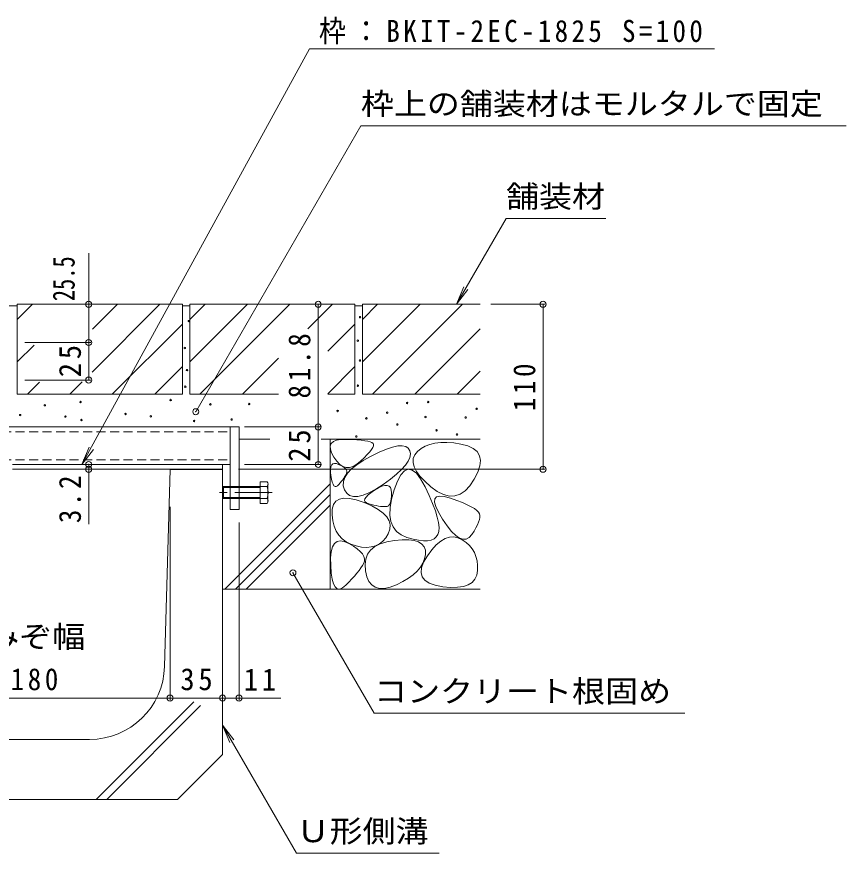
# Model space of a CAD drawing. Units: millimetres at full size, sheet at 1:5; some dimension numbers follow another scale. Extents: x -1680 to 1942, y -1318 to 1367.
# Drawn here: x 695 to 1248, y -791 to -233 of the extents above; entities that cross this region are included whole.
import ezdxf
from ezdxf.enums import TextEntityAlignment as Align

# ---------------------------------------------------------------- set-up
doc = ezdxf.new("R2010")
doc.units = ezdxf.units.MM
doc.header["$LTSCALE"] = 5
doc.header["$PDMODE"] = 32
doc.header["$PDSIZE"] = 4
doc.linetypes.add('CHAIN1', pattern=[8, 5, -1, 1, -1])
doc.linetypes.add('DASHED1', pattern=[1.8, 1.2, -0.6])
for name, color, linetype, lineweight in [('4-0_OUTLINE-0', 7, 'Continuous', 9), ('4-4_0108_天井情報・�', 7, 'Continuous', 9), ('4-5_0055_アルミ建具_', 7, 'Continuous', 9), ('4-E_10ﾎﾞﾙﾄ__2', 7, 'Continuous', 9), ('4-F_10ﾎﾞﾙﾄ__1', 6, 'Continuous', 5)]:
    doc.layers.add(name, color=color, linetype=linetype, lineweight=lineweight)
doc.styles.add('ＭＳ ゴシック', font='')
doc.styles.get('ＭＳ ゴシック').set_extended_font_data('MS Gothic')

msp = doc.modelspace()

# ---------------------------------------------------------------- linework, layer by layer
at = {"layer": '4-0_OUTLINE-0'}
for p, q in [((687.995, -506.583), (837.095, -506.583)), ((843.095, -506.583), (837.095, -506.583)), ((837.095, -506.583), (837.095, -561.583)), ((691.995, -531.583), (837.095, -531.583)), ((691.995, -534.783), (832.095, -534.783)), ((832.095, -534.783), (832.095, -531.583))]:
    msp.add_line(p, q, dxfattribs=at)
at = {"layer": '4-0_OUTLINE-0', "linetype": 'DASHED1'}
for p, q in [((577.095, -509.783), (837.095, -509.783)), ((577.095, -528.383), (837.095, -528.383))]:
    msp.add_line(p, q, dxfattribs=at)
at = {"layer": '4-0_OUTLINE-0', "color": 2}
for p, q in [((832.795, -546.283), (832.095, -546.983)), ((832.795, -546.283), (832.795, -554.283)), ((837.095, -546.283), (832.795, -546.283)), ((861.795, -546.283), (843.095, -546.283)), ((857.095, -543.083), (857.095, -557.483)), ((861.795, -543.083), (857.095, -543.083)), ((862.395, -556.147), (862.395, -544.947)), ((832.095, -546.983), (832.095, -553.583)), ((837.095, -546.983), (832.095, -546.983)), ((857.095, -546.983), (843.095, -546.983)), ((832.095, -553.583), (832.795, -554.283)), ((832.095, -553.583), (837.095, -553.583)), ((832.795, -554.283), (837.095, -554.283)), ((843.095, -553.583), (857.095, -553.583)), ((843.095, -554.283), (861.795, -554.283)), ((857.095, -557.483), (861.795, -557.483))]:
    msp.add_line(p, q, dxfattribs=at)
at = {"layer": '4-0_OUTLINE-0', "color": 2, "linetype": 'DASHED1'}
for p, q in [((837.095, -546.283), (843.095, -546.283)), ((837.095, -546.983), (843.095, -546.983)), ((837.095, -553.583), (843.095, -553.583)), ((837.095, -554.283), (843.095, -554.283))]:
    msp.add_line(p, q, dxfattribs=at)
at = {"layer": '4-0_OUTLINE-0', "color": 2, "linetype": 'CHAIN1'}
msp.add_line((865.179, -550.283), (829.379, -550.283), dxfattribs=at)
at = {"layer": '4-0_OUTLINE-0'}
msp.add_lwpolyline([(837.095, -561.583), (843.095, -561.583), (843.095, -506.583)], dxfattribs=at)
at = {"layer": '4-0_OUTLINE-0', "color": 2}
for centre, radius, start, end in [((860.02, -544.683), 2.39, 317.9749, 42.0251), ((848.987, -550.283), 13.418, 342.65606, 17.34394), ((860.02, -555.883), 2.39, 317.9749, 42.0251)]:
    msp.add_arc(centre, radius, start, end, dxfattribs=at)
at = {"layer": '4-4_0108_天井情報・�'}
for p, q in [((742.895, -424.783), (742.895, -390.683)), ((742.895, -450.283), (742.895, -424.783)), ((895.837, -424.783), (895.837, -506.583)), ((1047.255, -424.783), (1010.879, -424.783)), ((1045.755, -424.783), (1045.755, -534.783)), ((744.395, -450.283), (700.295, -450.283)), ((742.895, -450.283), (742.895, -475.283)), ((744.395, -475.283), (700.295, -475.283)), ((897.337, -506.583), (846.835, -506.583)), ((895.837, -506.583), (895.837, -531.583)), ((742.895, -531.583), (742.895, -571.29)), ((1047.255, -534.783), (842.679, -534.783)), ((897.337, -531.583), (846.835, -531.583)), ((797.095, -688.746), (797.095, -559.783)), ((843.095, -688.746), (843.095, -570.283)), ((617.095, -687.246), (797.095, -687.246)), ((797.095, -687.246), (832.095, -687.246))]:
    msp.add_line(p, q, dxfattribs=at)
msp.add_lwpolyline([(832.095, -687.246), (843.095, -687.246), (870.985, -687.246)], dxfattribs=at)
for p in [(742.895, -424.783), (895.837, -424.783), (1045.755, -424.783), (742.895, -450.283), (742.895, -475.283), (895.837, -506.583), (742.895, -531.583), (895.837, -531.583), (742.895, -534.783), (1045.755, -534.783), (797.095, -687.246), (832.095, -687.246), (843.095, -687.246)]:
    msp.add_point(p, dxfattribs=at)
at = {"layer": '4-5_0055_アルミ建具_'}
for p, q in [((738.387, -531.583), (890.11, -254.499)), ((890.11, -254.499), (1160.004, -254.499)), ((814.254, -496.402), (924.271, -305.848)), ((924.271, -305.848), (1247.848, -305.848)), ((988.048, -424.783), (1021.054, -367.615)), ((1021.054, -367.615), (1087.63, -367.615)), ((988.048, -424.783), (992.831, -413.235)), ((988.048, -424.783), (995.657, -414.866)), ((738.387, -531.583), (743.171, -520.035)), ((738.387, -531.583), (745.997, -521.666)), ((879.047, -603.779), (933.127, -697.448)), ((933.127, -697.448), (1140.307, -697.448)), ((832.095, -705.242), (881.454, -790.736)), ((832.095, -705.242), (839.704, -715.159)), ((832.095, -705.242), (836.879, -716.791)), ((881.454, -790.736), (976.455, -790.736))]:
    msp.add_line(p, q, dxfattribs=at)
for p in [(814.254, -496.402), (879.047, -603.779)]:
    msp.add_point(p, dxfattribs=at)
at = {"layer": '4-E_10ﾎﾞﾙﾄ__2', "color": 2}
for p, q in [((695.295, -425.783), (687.995, -425.783)), ((805.295, -424.783), (695.295, -424.783)), ((695.295, -434.931), (705.442, -424.783)), ((695.295, -424.783), (695.295, -484.783)), ((745.082, -469.997), (790.295, -424.783)), ((762.011, -424.783), (745.346, -441.448)), ((805.295, -424.783), (805.295, -484.783)), ((805.295, -425.783), (810.295, -425.783)), ((920.295, -424.783), (810.295, -424.783)), ((810.295, -434.931), (820.442, -424.783)), ((848.726, -424.783), (810.295, -463.215)), ((810.295, -424.783), (810.295, -484.783)), ((877.011, -424.783), (817.011, -484.783)), ((888.916, -441.162), (905.295, -424.783)), ((920.295, -424.783), (920.295, -484.783)), ((920.295, -425.783), (925.295, -425.783)), ((925.295, -434.931), (935.442, -424.783)), ((925.295, -424.783), (925.295, -484.783)), ((1003.895, -424.783), (925.295, -424.783)), ((925.295, -463.215), (963.726, -424.783)), ((932.011, -484.783), (992.011, -424.783)), ((758.579, -484.783), (805.295, -438.068)), ((902.228, -456.135), (920.295, -438.068)), ((1003.895, -441.183), (960.295, -484.783)), ((695.295, -463.215), (706.54, -451.97)), ((845.295, -484.783), (869.45, -460.629)), ((786.864, -484.783), (805.295, -466.352)), ((902.228, -484.419), (920.295, -466.352)), ((1003.895, -469.468), (988.579, -484.783)), ((702.011, -484.783), (710.131, -476.663)), ((730.295, -484.783), (738.601, -476.478)), ((805.295, -484.783), (695.295, -484.783)), ((869.45, -484.783), (810.295, -484.783)), ((920.295, -484.783), (902.228, -484.783)), ((925.295, -484.783), (1003.895, -484.783)), ((843.095, -514.783), (863.711, -514.783)), ((897.94, -514.783), (1003.895, -514.783)), ((903.895, -514.783), (903.895, -614.783)), ((833.658, -614.783), (903.895, -544.547)), ((840.729, -614.783), (903.895, -551.618)), ((847.8, -614.783), (903.895, -558.689)), ((832.095, -614.783), (1003.895, -614.783))]:
    msp.add_line(p, q, dxfattribs=at)
for points in [[(932.417, -517.481), (932.741, -518.148), (932.678, -519.05), (932.228, -520.184), (931.389, -521.553), (930.164, -523.154), (928.55, -524.99), (926.549, -527.059), (924.161, -529.361), (921.622, -531.436), (919.171, -532.825), (916.808, -533.526), (914.532, -533.541), (912.344, -532.868), (910.243, -531.507), (908.23, -529.46), (906.305, -526.726), (904.787, -523.847), (903.998, -521.366), (903.938, -519.284), (904.606, -517.6), (906.002, -516.314), (908.126, -515.426), (910.979, -514.937), (914.561, -514.846), (918.292, -514.981), (921.595, -515.172), (924.47, -515.419), (926.916, -515.72), (928.934, -516.077), (930.523, -516.49), (931.684, -516.958)], [(970.867, -546.399), (975.206, -549.566), (979.342, -551.652), (983.276, -552.656), (987.007, -552.579), (990.536, -551.42), (993.862, -549.18), (996.986, -545.858), (999.907, -541.455), (1002.236, -536.762), (1003.582, -532.572), (1003.946, -528.884), (1003.327, -525.699), (1001.726, -523.016), (999.142, -520.836), (995.576, -519.158), (991.027, -517.983), (986.163, -517.252), (981.652, -516.906), (977.493, -516.946), (973.687, -517.371), (970.233, -518.182), (967.132, -519.378), (964.383, -520.96), (961.987, -522.927), (960.183, -525.184), (959.212, -527.634), (959.073, -530.278), (959.767, -533.115), (961.293, -536.146), (963.652, -539.37), (966.843, -542.788)], [(956.947, -522.399), (957.341, -524.525), (956.986, -526.845), (955.883, -529.361), (954.031, -532.071), (951.431, -534.977), (948.082, -538.077), (943.985, -541.373), (939.139, -544.863), (934.169, -548.058), (929.698, -550.467), (925.727, -552.09), (922.255, -552.927), (919.283, -552.978), (916.81, -552.243), (914.837, -550.722), (913.363, -548.415), (912.57, -545.702), (912.64, -542.961), (913.572, -540.194), (915.367, -537.399), (918.024, -534.577), (921.544, -531.729), (925.926, -528.854), (931.171, -525.951), (936.54, -523.344), (941.296, -521.355), (945.438, -519.984), (948.967, -519.231), (951.882, -519.096), (954.184, -519.579), (955.872, -520.68)], [(914.803, -537.396), (914.447, -538.158), (914.009, -538.97), (913.488, -539.834), (912.885, -540.749), (912.198, -541.714), (911.429, -542.732), (910.577, -543.8), (909.642, -544.919), (908.705, -545.829), (907.844, -546.268), (907.062, -546.236), (906.357, -545.734), (905.729, -544.761), (905.178, -543.317), (904.705, -541.402), (904.309, -539.017), (904.077, -536.606), (904.096, -534.616), (904.365, -533.045), (904.885, -531.895), (905.656, -531.165), (906.677, -530.854), (907.948, -530.964), (909.47, -531.494), (910.995, -532.233), (912.274, -532.972), (913.309, -533.711), (914.098, -534.449), (914.642, -535.187), (914.941, -535.924), (914.994, -536.66)], [(975.675, -578.255), (976.297, -576.152), (976.434, -573.515), (976.087, -570.344), (975.255, -566.639), (973.939, -562.4), (972.138, -557.627), (969.853, -552.32), (967.083, -546.479), (964.125, -541.165), (961.275, -537.44), (958.533, -535.303), (955.899, -534.755), (953.373, -535.795), (950.955, -538.424), (948.645, -542.641), (946.443, -548.447), (944.698, -554.718), (943.758, -560.333), (943.624, -565.29), (944.295, -569.591), (945.772, -573.234), (948.054, -576.221), (951.142, -578.55), (955.035, -580.223), (959.117, -581.368), (962.769, -582.116), (965.993, -582.466), (968.787, -582.419), (971.153, -581.974), (973.089, -581.132), (974.597, -579.892)], [(940.871, -559.688), (939.821, -559.688), (938.669, -559.621), (937.415, -559.487), (936.06, -559.286), (934.603, -559.019), (933.044, -558.684), (931.384, -558.284), (929.622, -557.816), (928.096, -557.234), (927.145, -556.492), (926.767, -555.589), (926.964, -554.524), (927.734, -553.299), (929.079, -551.912), (930.998, -550.365), (933.492, -548.656), (936.1, -547.12), (938.365, -546.09), (940.286, -545.565), (941.864, -545.547), (943.099, -546.034), (943.99, -547.026), (944.537, -548.525), (944.741, -550.529), (944.708, -552.647), (944.547, -554.487), (944.257, -556.049), (943.837, -557.333), (943.289, -558.339), (942.612, -559.066), (941.806, -559.516)], [(942.547, -577.695), (940.847, -580.459), (938.869, -582.726), (936.611, -584.497), (934.075, -585.771), (931.259, -586.549), (928.165, -586.83), (924.791, -586.615), (921.139, -585.903), (917.57, -584.738), (914.446, -583.164), (911.768, -581.18), (909.535, -578.787), (907.748, -575.984), (906.406, -572.772), (905.51, -569.15), (905.059, -565.119), (905.194, -561.284), (906.055, -558.252), (907.642, -556.022), (909.955, -554.595), (912.994, -553.97), (916.759, -554.148), (921.25, -555.128), (926.467, -556.911), (931.601, -559.147), (935.842, -561.486), (939.191, -563.929), (941.647, -566.475), (943.211, -569.125), (943.882, -571.878), (943.661, -574.735)], [(1003.418, -564.412), (1003.641, -565.555), (1003.614, -566.87), (1003.338, -568.355), (1002.812, -570.012), (1002.037, -571.84), (1001.012, -573.839), (999.737, -576.009), (998.214, -578.35), (996.467, -580.312), (994.525, -581.342), (992.386, -581.441), (990.052, -580.61), (987.522, -578.847), (984.796, -576.153), (981.874, -572.528), (978.756, -567.972), (976.023, -563.361), (974.257, -559.569), (973.458, -556.597), (973.625, -554.445), (974.759, -553.112), (976.859, -552.6), (979.926, -552.907), (983.96, -554.034), (988.216, -555.541), (991.952, -556.988), (995.166, -558.375), (997.859, -559.703), (1000.03, -560.97), (1001.681, -562.177), (1002.81, -563.325)], [(1002.067, -602.271), (1001.516, -605.432), (1000.294, -608.073), (998.402, -610.195), (995.839, -611.799), (992.606, -612.884), (988.702, -613.449), (984.128, -613.496), (978.883, -613.023), (973.84, -612.062), (969.871, -610.641), (966.976, -608.762), (965.155, -606.423), (964.408, -603.626), (964.735, -600.369), (966.136, -596.654), (968.611, -592.479), (971.609, -588.458), (974.578, -585.201), (977.519, -582.709), (980.431, -580.983), (983.315, -580.022), (986.17, -579.825), (988.997, -580.394), (991.795, -581.727), (994.391, -583.55), (996.613, -585.585), (998.459, -587.833), (999.931, -590.295), (1001.027, -592.97), (1001.749, -595.857), (1002.095, -598.958)], [(926.264, -597.443), (925.388, -598.958), (924.331, -600.565), (923.093, -602.263), (921.674, -604.052), (920.074, -605.932), (918.292, -607.903), (916.33, -609.966), (914.187, -612.119), (912.076, -613.837), (910.211, -614.592), (908.593, -614.384), (907.22, -613.213), (906.094, -611.079), (905.213, -607.983), (904.579, -603.923), (904.191, -598.901), (904.148, -593.856), (904.548, -589.728), (905.392, -586.518), (906.68, -584.225), (908.411, -582.849), (910.586, -582.39), (913.205, -582.849), (916.268, -584.225), (919.298, -586.036), (921.819, -587.803), (923.832, -589.523), (925.336, -591.198), (926.331, -592.828), (926.817, -594.412), (926.795, -595.95)], [(967.355, -591.535), (966.772, -594.484), (965.668, -597.312), (964.043, -600.017), (961.896, -602.6), (959.229, -605.06), (956.041, -607.399), (952.331, -609.615), (948.101, -611.708), (943.847, -613.342), (940.069, -614.176), (936.766, -614.211), (933.938, -613.448), (931.585, -611.886), (929.707, -609.524), (928.304, -606.364), (927.377, -602.405), (927.074, -598.276), (927.545, -594.607), (928.79, -591.396), (930.81, -588.645), (933.604, -586.353), (937.172, -584.52), (941.514, -583.146), (946.631, -582.232), (951.77, -581.778), (956.181, -581.786), (959.864, -582.256), (962.819, -583.188), (965.045, -584.582), (966.543, -586.437), (967.313, -588.755)]]:
    msp.add_lwpolyline(points, close=True, dxfattribs=at)
at = {"layer": '4-E_10ﾎﾞﾙﾄ__2'}
for centre in [(923.791, -433.375), (809.601, -436.006), (922.294, -449.05), (806.963, -453.975), (923.648, -462.26), (808.46, -468.664), (807.248, -479.716), (922.311, -479.04), (737.457, -489.955), (797.465, -488.6), (955.138, -490.587), (969.204, -489.942), (713.648, -492.084), (823.984, -491.504), (849.876, -491.257), (908.817, -495.907), (1001.441, -494.456), (697.194, -498.666), (727.392, -499.634), (738.038, -501.957), (767.461, -497.892), (784.302, -499.44), (838.115, -501.569), (927.981, -500.844), (941.846, -497.008), (967.397, -499.911), (994.182, -500.263), (813.144, -502.537), (948.685, -504.912), (921.327, -512.913), (974.753, -508.783), (988.352, -511.587)]:
    msp.add_circle(centre, 0.5, dxfattribs=at)
at = {"layer": '4-F_10ﾎﾞﾙﾄ__1'}
for p, q in [((793.445, -666.202), (797.095, -534.814)), ((797.095, -534.814), (832.095, -534.814)), ((832.095, -724.814), (832.095, -534.814)), ((747.91, -754.814), (812.892, -689.833)), ((754.981, -754.814), (817.459, -692.336)), ((743.465, -714.814), (670.725, -714.814)), ((802.095, -754.814), (832.095, -724.814)), ((612.095, -754.814), (802.095, -754.814))]:
    msp.add_line(p, q, dxfattribs=at)
msp.add_arc((743.465, -664.814), 50, 270, 358.40886, dxfattribs=at)

# ---------------------------------------------------------------- texts
at = {"layer": '4-4_0108_天井情報・�', "color": 2, "style": 'ＭＳ ゴシック', "width": 0.75}
msp.add_text('25.5', height=14.66, rotation=90, dxfattribs=at).set_placement((737.912, -422.733), align=Align.BOTTOM_LEFT)
at = {"layer": '4-4_0108_天井情報・�', "color": 2, "style": 'ＭＳ ゴシック', "width": 1.1}
msp.add_text('みぞ幅', height=14.66, dxfattribs=at).set_placement((674.595, -658.107), align=Align.BOTTOM_LEFT)
at = {"layer": '4-4_0108_天井情報・�', "color": 2, "char_height": 14.66, "attachment_point": 7, "rotation": 90, "style": 'ＭＳ ゴシック'}
for s, insert in [('\\T1.28;\\W0.9;81.8', (890.837, -487.558)), ('\\T1.27;\\W0.95;25', (737.895, -473.408)), ('\\T1.27;\\W0.9;110', (1040.755, -496.033)), ('\\T1.27;\\W0.95;25', (890.837, -529.708)), ('\\T1.27;\\W0.9;3.2', (737.895, -570.673))]:
    msp.add_mtext(s, dxfattribs=dict(at, insert=insert))
at = {"layer": '4-4_0108_天井情報・�', "color": 2, "char_height": 14.66, "attachment_point": 7, "style": 'ＭＳ ゴシック'}
for s, insert in [('\\T1.27;\\W0.9;180', (690.845, -682.246)), ('\\T1.27;\\W0.95;35', (803.97, -682.246)), ('\\T1.27;\\W0.95;11', (846.238, -682.246))]:
    msp.add_mtext(s, dxfattribs=dict(at, insert=insert))
at = {"layer": '4-5_0055_アルミ建具_', "color": 2, "style": 'ＭＳ ゴシック', "width": 1.1}
for s, p in [('枠上の舗装材はモルタルで固定', (924.271, -302.848)), ('舗装材', (1021.054, -364.615)), ('コンクリート根固め', (933.127, -694.448)), ('Ｕ形側溝', (881.454, -787.736))]:
    msp.add_text(s, height=14.66, dxfattribs=at).set_placement(p, align=Align.BOTTOM_LEFT)
at = {"layer": '4-5_0055_アルミ建具_', "color": 2, "insert": (896.307, -251.499), "char_height": 14.66, "attachment_point": 7, "style": 'ＭＳ ゴシック'}
msp.add_mtext('\\T1.25;\\W0.9;枠：BKIT-2EC-1825\\~S=100', dxfattribs=at)

doc.saveas('drawing.dxf')
